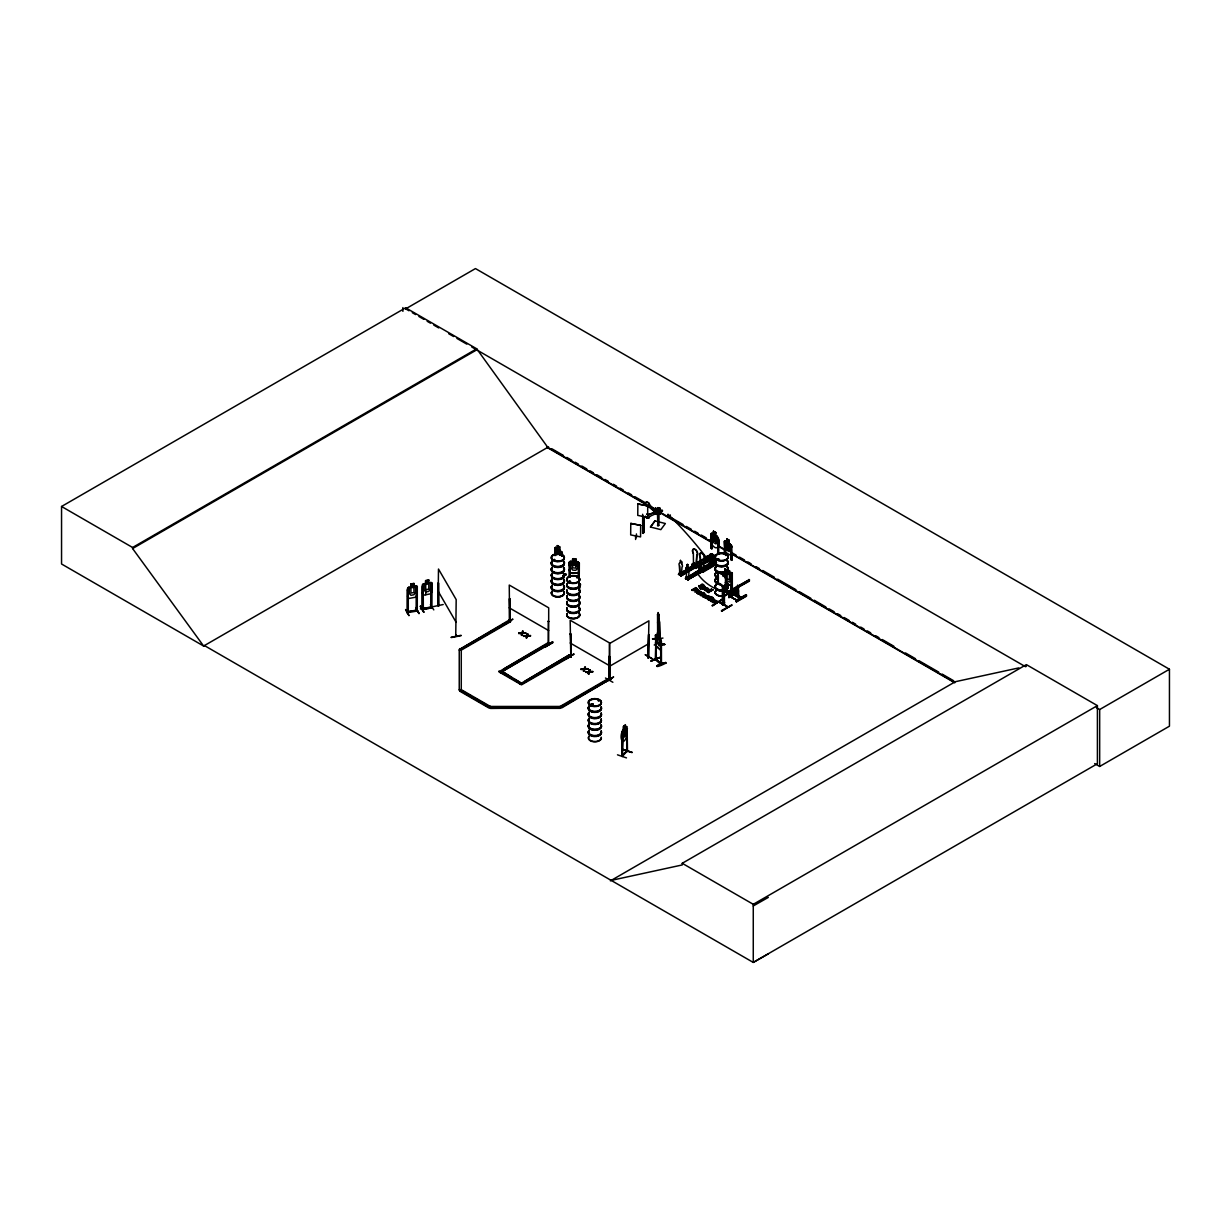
<?xml version="1.0" encoding="UTF-8"?>
<svg xmlns="http://www.w3.org/2000/svg" width="1231" height="1231" viewBox="0 0 1231 1231"><rect width="100%" height="100%" fill="white"/><g stroke="black" fill="none" stroke-linecap="round" stroke-linejoin="round"><path stroke-width="1.5" d="M474.212 697.839L490.369 707.163L560.09 707.163L561.536 707.994L610.838 678.82L609.407 677.989L560.09 706.456L560.09 708.348L490.369 708.348L490.369 706.456L461.271 689.668L459.24 689.668M658.939 509.557L658.293 512.419L660.216 509.88L662.416 510.434L655.261 513.912L662.416 511.019L659.339 511.034L655.261 513.912L655.261 508.111L658.939 509.557L658.77 525.514L657.816 525.729L657.477 511.896L657.477 513.312M724.644 585.894L724.628 591.572L731.937 595.927L732.276 572.877L732.337 595.696L724.951 591.419L724.951 585.71M724.674 576.416L724.997 568.66L725.705 572.877M724.982 576.246L724.997 568.66M725.351 586.31L725.351 592.142L725.351 590.203M725.382 576.831L725.721 569.076M725.675 582.34L725.644 591.819L725.705 590.003L724.536 589.757L725.767 590.003M657.462 512.234L657.462 513.558L659.831 514.143L659.954 512.681L657.462 512.234L659.954 512.681L711.58 542.394M657.585 512.096C657.477 515.112 654.692 511.773 659.939 513.989M659.831 514.143L659.831 512.835M656.8 509.019L656.169 511.881L655.261 508.111L656.954 510.68M681.605 561.613L681.635 563.936A2.324 1.354 59.5 0 1 681.974 567.106L681.528 574.292L679.789 573.307L680.42 572.738L680.22 574.969L680.404 573.2M688.575 578.355L689.021 571.169A2.324 1.354 59.5 0 0 688.668 567.999L687.529 564.49M693.345 553.196L693.191 553.288A3.493 2.031 59.5 0 1 693.191 549.257A3.493 2.031 59.5 0 1 696.731 551.257A3.493 2.031 59.5 0 1 696.731 555.273L696.207 565.968L696.869 555.196A3.493 2.031 59.5 0 0 696.869 551.165A3.493 2.031 59.5 0 0 693.345 549.164A3.493 2.031 59.5 0 0 693.345 553.196L693.499 564.66M703.24 570.03L703.763 559.336A3.493 2.031 59.5 0 0 703.763 555.319A3.493 2.031 59.5 0 0 700.239 553.319A3.493 2.031 59.5 0 0 700.239 557.351L700.747 568.614L704.594 570.661L704.301 569.014L702.301 571.384L699.146 569.599L700.854 567.076L698.854 568.26L699.116 570.261M703.393 569.938L703.917 559.259A3.493 2.031 59.5 0 0 703.917 555.227A3.493 2.031 59.5 0 0 700.393 553.242A3.493 2.031 59.5 0 0 700.393 557.258L700.454 568.645L701.808 567.506M668.387 515.035L668.018 514.204L667.879 516.497M659.293 627.656L659.016 629.872L659.201 627.748M701.701 567.583C700.531 569.661 702.547 567.337 700.208 568.214M679.666 573.508L679.527 565.845A2.324 1.354 59.5 0 1 679.974 562.998L680.389 560.351M686.559 569.907A2.324 1.354 59.5 0 1 686.913 567.122L687.113 564.598M686.621 578.524C689.283 572.323 685.498 585.279 686.667 569.845A2.324 1.354 59.5 0 1 687.006 567.06L687.421 564.413M687.76 577.047L686.821 577.662L686.975 576.523L685.821 578.216M687.083 577.124L689.468 578.924L689.268 577.831L687.929 579.401M694.115 563.167L692.099 565.537L695.253 567.322L697.269 564.952L697.562 566.599L693.699 563.921L694.253 566.752L694.438 564.167L693.345 564.275L694.684 563.398L691.837 565.875M622.794 755.111C617.716 758.358 634.534 744.509 622.763 755.311M627.102 734.307C623.717 749.033 617.716 737.369 623.517 729.167L623.517 726.367L622.317 755.834M617.485 754.818L626.487 757.896M706.332 559.659L704.748 560.151L704.194 559.166M706.44 559.736L705.009 558.92M569.999 564.044L569.061 563.967L569.999 564.044L569.999 577.324M579.262 564.521L569.122 563.66M579.016 588.433L580.17 584.371M580.093 583.986L579.016 588.91A6.509 3.755 0 0 1 574.108 594.527A6.509 3.755 0 0 1 566.968 589.834M580.586 584.402L579.216 590.388M554.073 559.982C554.904 559.997 553.719 559.259 554.827 560.213M562.013 555.858L562.013 552.119C563.675 556.704 560.151 556.089 562.182 555.566M570.476 582.078L568.83 581.632L570.707 581.832M569.261 581.324L569.799 581.094M570.415 581.878L569.199 581.694L569.968 581.155M576.693 577.801L577.508 577.801M591.28 705.209L590.834 704.486L591.619 704.978M592.142 704.763L590.772 705.148M592.311 705.148L591.603 704.224M598.235 700.808L598.466 700.685M717.134 559.336L717.981 558.705M719.119 559.474L717.427 558.92M725.521 554.627L725.598 555.427M725.736 555.396L725.351 543.194M443.191 604.529L433.327 606.606M575.923 559.059C567.491 559.274 579.047 556.92 575.8 561.936L577.508 562.998L577.508 568.23L575.8 570.338L572.63 570.091L570.922 567.722L570.922 562.49L572.63 561.69L570.199 561.413L578.124 562.028L579.339 563.044L579.185 587.526M569.122 569.83L570.168 572.723L578.155 573.323L579.324 570.63M570.168 572.707L578.155 573.323M578.124 562.028L575.939 561.782L575.939 558.982M680.189 572.954L678.789 574.154L680.897 575.339L682.236 573.769L682.436 574.862M655.446 512.435L656.492 511.373L649.414 504.972A2.324 1.739 37 0 0 647.137 502.31A2.324 1.739 37 0 0 645.229 504.171A2.324 1.739 37 0 0 648.152 506.187L655.446 512.435L648.522 505.972M649.337 505.202L649.522 504.818A2.324 1.739 37 0 0 647.26 502.156A2.324 1.739 37 0 0 645.336 504.018A2.324 1.739 37 0 0 648.275 506.033M655.338 642.72L655.923 646.013L660.416 649.876L661.17 647.629M422.264 608.745C448.776 604.329 410.015 610.191 423.279 608.56M431.004 584.833L431.158 607.852L431.004 584.833L431.896 584.648M605.467 678.004L612.869 682.282M714.472 599.928L712.18 601.236A1.631 0.939 0 0 1 711.133 601.067L710.379 600.543M407.246 611.899L408.353 611.684M407.246 612.73L417.278 611.007L417.294 586.525L416.14 585.756L408.554 587.218L407.523 588.418L407.415 612.946L407.353 589.941L408.353 589.957L407.353 589.941M417.278 610.176L416.186 611.222L416.17 588.233L417.063 588.064L417.109 611.115L416.309 611.253L416.078 610.161L417.171 609.976M416.063 611.022L417.171 610.807M715.903 532.608L713.395 531.253L715.903 532.608L715.75 535.5C721.166 537.208 719.612 555.181 711.81 544.425L711.056 541.117L711.81 544.425M730.799 555.304L731.522 545.548L729.106 543.21L729.26 540.317L726.752 538.963L729.26 540.317M731.691 553.027L730.86 555.427L725.167 552.134L724.32 541.348L725.259 540.809M697.238 593.28L699.516 591.772A1.646 0.954 0 0 1 700.562 591.926L701.131 592.265A1.631 0.939 0 0 1 701.408 592.65M693.684 564.075L694.961 564.106L693.284 563.521L693.115 566.122L694.438 566.66M694.499 563.459L694.515 564.306M731.922 583.509L731.091 585.925L725.398 582.648M416.124 597.035L417.171 594.05M423.402 595.204L431.05 593.727L432.173 590.726M651.091 661.078L659.785 657.677M521.79 635.411L522.544 633.088L525.699 633.149L522.544 633.55L521.79 635.411L522.652 631.395M526.591 637.704L527.453 633.688C527.807 637.889 519.42 635.765 526.714 635.519M526.591 638.181L528.053 634.042M584.048 671.341L584.802 669.018L587.941 669.095L584.802 669.495L583.448 671.003L584.91 667.34M588.849 674.111L588.249 673.295L588.849 674.111L589.603 671.787L592.742 671.864L589.603 672.264L589.711 669.633L588.864 672.326L585.771 672.341L588.957 671.449M521.19 635.058L522.652 630.918M526.714 635.996L527.453 633.688M583.448 671.003L584.91 666.863M589.711 669.633L588.957 671.926L585.771 672.341M523.252 631.257L522.652 633.165L525.699 632.672M525.991 637.827L526.606 635.904L523.514 635.919M585.494 667.202L584.894 669.11L587.941 668.618M588.249 673.772L588.864 671.849M589.695 671.88L590.295 669.972M420.402 606.175L423.787 612.207M408.892 615.269L405.584 609.514L408.969 615.685M693.792 564.829L694.73 564.152M505.587 623.548L512.881 619.27M566.168 658.585L573.892 654.092L566.552 658.385M657.554 614.469L659.201 620.224M510.003 621.255C509.234 619.255 510.434 624.379 509.142 620.101L459.84 649.291L461.271 650.122L510.588 621.655L509.142 620.101M510.28 621.901L509.496 621.455L509.511 598.743L510.003 622.086M548.657 644.444L548.703 607.822L509.249 585.048L509.634 621.532M549.626 643.474L500.309 672.649L549.626 644.182L548.18 642.644L498.878 671.818L521.467 684.867L570.815 656.431L570.091 655.954L571.199 656.246M571.092 634.288L570.168 634.057L571.092 634.288L570.799 657.216L570.168 620.224L609.622 642.997L609.53 680.235L609.468 643.582L648.906 620.809L648.229 657.862L648.722 656.4M608.991 678.45L610.207 679.173M609.884 678.589L609.391 679.404M659.262 637.458L661.17 640.105L661.17 664.586L655.307 659.601L656.308 659.985L656.215 644.767M661.062 664.525L660.585 641.305L661.401 641.643L661.462 664.463L655.323 658.816L655.985 660.124L655.692 636.735M658.077 509.342L657.216 510.496L657.846 507.634L659.985 508.172L659.093 509.034M609.237 679.989L609.207 656.292L608.945 679.312M647.906 657.708L648.722 657.231M702.393 586.479C701.039 589.141 697.377 584.648 699.177 586.31M626.594 750.925L627.533 750.495L621.855 756.373L621.824 731.845L626.548 726.336L627.195 751.187M627.441 750.587L622.24 756.496L622.394 733.076L622.332 756.388M627.471 751.372L627.133 728.46L627.025 751.818M637.766 504.002L647.721 505.879L647.644 517.374L637.766 515.389L637.843 503.894L647.721 505.879M630.764 523.406L640.643 525.391L630.764 523.406L630.687 534.916L640.566 536.901L640.643 525.391M431.896 606.591C431.604 607.437 428.511 609.299 422.218 609.56L422.202 586.556L423.218 586.587L423.326 609.345L422.171 609.283L432.004 607.406M407.353 611.884L416.063 610.438M407.353 612.715L408.277 611.961M704.301 558.997L704.317 559.905M706.332 559.89L706.132 558.843L704.486 559.089M713.488 563.552L711.78 563.983M561.598 555.596L561.321 555.427M598.466 700.608L599.282 700.731L598.543 700.208M717.888 559.89L718.689 558.874L718.612 559.705M710.349 600.389L712.564 599.297A1.646 0.954 0 0 1 713.611 599.466L714.18 599.789A1.631 0.939 0 0 1 714.472 600.389L712.18 601.713A1.631 0.939 0 0 1 711.133 601.544L710.287 600.128M646.644 514.112A2.324 1.739 37 0 1 648.275 514.558L655.461 512.019L656.277 513.558L655.461 512.019M656.046 511.527L657.569 512.358M656.385 511.527L649.46 505.049M657.354 512.742L658.539 512.865M654.984 520.913L650.46 527.037L660.847 529.638L665.371 523.529L654.984 520.913L650.46 527.037M729.214 593.788L729.26 591.311M407.661 588.495L408.646 587.372M422.448 609.545L422.371 585.033L423.402 583.833L431.019 582.432L432.173 583.202L432.066 590.726M422.402 585.094L423.402 583.833M623.517 726.367L625.363 724.69L625.302 727.644M623.855 726.582L624.902 725.567L623.855 727.521M625.363 727.506L627.056 726.89M627.456 728.567L626.656 728.937M632.119 752.449L623.117 749.371M438.098 605.667L438.482 569.045L456.178 599.589L455.747 636.227M438.436 605.606L438.482 582.894L438.805 606.16M610.084 679.05L608.868 678.589M647.983 657.631L648.645 634.504L648.168 657.862M648.599 656.446L647.906 656.877M648.875 657.492L648.645 634.504M570.215 561.336L569.122 562.321L569.061 577.262M655.307 659.601L656.031 634.704L655.4 635.304M425.772 583.54L424.141 584.787L424.141 590.018L425.772 591.942L428.803 591.357L430.435 588.803L430.435 583.571L428.803 582.955L428.88 579.97L425.618 580.601L425.664 583.463M705.117 595.942C705.178 592.142 703.224 595.773 705.994 595.881C706.809 591.742 698.377 595.881 704.178 596.758C699.716 597.866 704.763 592.065 705.794 595.604C703.824 594.527 701.085 595.404 704.44 596.312C703.224 597.25 702.116 595.681 703.178 594.788M554.812 555.443L554.812 547.933L555.658 547.333L554.889 548.026M724.644 577.539L724.644 571.907L727.075 572.307M554.658 553.488L555.52 552.873L554.735 553.442M707.963 589.834C704.901 585.279 712.857 590.911 706.44 591.28L708.902 589.649L706.732 588.726M700.962 593.511L699.131 594.188A1.631 0.939 0 0 1 698.085 594.019C695.269 593.219 699.7 590.495 698.777 591.572C691.76 591.973 698.669 591.265 697.746 589.895M716.934 602.159C717.473 598.143 715.303 604.575 714.534 602.975M716.934 602.636L717.427 601.728L716.042 601.02L712.718 601.928L713.211 602.682L716.042 601.497L716.196 602.482M438.821 605.406L438.482 605.483M695.1 567.891L715.365 556.104C699.408 551.488 730.645 554.842 704.086 563.429M679.927 572.461L678.419 574.415L691.791 566.46C687.621 566.983 697.008 570.276 690.453 567.045M691.637 566.614L692.484 567.06L678.589 574.354L692.284 566.722M692.007 566.152L692.807 566.614L710.979 555.889M693.822 563.013L691.807 564.198L692.253 566.306L700.824 561.413M679.05 574.615L692.314 566.86M680.897 575.769L682.436 573.877M693.838 567.706L680.466 575.539L681.282 575.985L678.589 574.246M694.792 567.522L714.349 555.858M695.592 567.968L695.546 566.306L697.562 565.121M698.639 569.999L701.978 567.691M698.854 570.645L685.482 578.478M714.457 561.582L699.854 570.661M698.839 570.322L701.532 572.246L687.483 579.601L701.331 571.923L698.839 570.322L685.421 578.432L686.298 578.924L699.516 571.122L685.759 578.632M716.519 562.921L701.578 571.646L702.578 571.846L702.593 570.368L704.594 569.184M701.331 594.05C700.824 598.558 698.762 592.188 701.901 593.234M681.635 563.936L681.635 561.875M679.527 565.845L679.974 573.307M706.24 556.858C717.258 561.705 700.916 557.458 708.256 555.673L711.995 558.089L708.256 555.673M709.595 554.889C720.612 559.72 704.27 555.473 711.61 553.704M696.454 562.936L711.61 553.996M696.792 562.952L701.747 560.028M705.04 558.089L711.641 554.181M689.56 567.568L692.053 568.984L689.56 567.568L688.221 568.368L690.714 569.768M700.347 561.321L692.53 566.245M703.763 559.336L712.334 554.412M705.209 558.366L710.256 555.473M692.237 566.275L700.778 561.228M704.117 559.474L710.718 555.566M693.807 567.583L680.404 575.493L694.284 567.66L681.22 575.97M680.958 575.816L694.469 568.199M695.023 567.845L715.349 555.812M704.009 563.383L715.642 556.612M695.823 568.291L700.793 565.368L695.823 568.291L691.807 565.675M685.821 578.647L685.636 577.324L686.975 576.523M709.487 563.167C720.504 567.999 704.147 563.752 711.487 561.982L715.226 564.383L711.487 561.982M715.78 562.629L713.288 561.228L715.288 560.043M703.501 566.999L715.349 560.013M699.27 570.338L716.073 560.413M714.626 561.859L699.762 570.63L714.719 561.89M699.454 571.107L686.267 578.924M702.024 568.214L701.285 570.815L700.901 568.122M688.314 580.047L689.268 577.831M701.331 571.723L687.637 579.432M701.562 571.615L716.442 562.875M701.331 571.923L687.929 579.832L685.636 578.308M715.273 564.121L702.055 571.907L715.827 564.244M715.796 564.06L702.132 571.953L702.87 572.353L698.854 569.738M702.793 572.323L716.088 564.552M430.912 607.591L432.004 606.575M509.511 598.743L510.188 599.128M510.188 621.87L509.926 599.266M548.964 621.517L548.026 621.286M711.318 535.1L711.318 548.38M717.688 554.196L717.935 538.87M549.041 643.505L548.395 643.09M548.964 643.428L548.026 643.305M545.641 646.783L552.981 642.444L545.641 646.737M731.045 560.013L731.291 546.579L731.968 560.243M731.968 546.964L731.045 546.733M566.475 658.739L573.846 654.092M610.13 657.031L609.207 657.277L609.868 656.677L610.084 679.881L610.13 657.031L609.207 656.292M645.182 654.723L652.984 659.185L645.536 654.938M606.144 681.728L613.546 677.019M607.668 680.774L613.5 676.958M204.531 645.613L203.731 646.09L61.55 563.998L61.55 506.48L405.676 307.796L476.72 348.804L547.764 447.345L655.677 509.649M405.676 307.796L405.676 308.858L475.458 268.573L1169.45 669.249L1169.45 726.182L1099.668 766.467L1094.682 763.574M61.55 506.48L132.594 547.487L476.72 348.804M768.329 953.84L753.264 962.427L204.438 645.567L203.623 646.029L132.594 548.549L476.72 349.866M203.623 646.029L548.564 446.884M555.658 547.333L562.09 552.134M554.812 547.933L554.889 555.489M559.659 546.933L557.243 545.533L556.104 553.935M555.781 549.795C554.135 548.364 557.228 553.781 555.781 555.504M563.044 575.585L566.029 573.923L563.044 576.062M563.09 575.97L566.398 574.569L563.444 576.308M459.84 649.291L499.278 626.517M502.571 624.609L507.495 621.763M510.588 620.932L461.271 649.399L459.24 649.399L459.24 690.376L461.271 690.376L470.981 695.977M710.979 533.639L711.903 533.1L717.519 536.439M711.857 533.254L713.488 534.008M715.827 535.454L717.042 537.085L717.042 542.317L715.827 543.856L713.565 542.548L712.349 539.609L712.349 534.377L713.565 534.146M718.335 537.809L718.35 552.688M610.838 678.82L561.536 707.286L560.09 706.456L490.369 706.456L488.922 707.994L459.84 691.207L461.271 689.668M459.84 691.207L461.271 690.376L461.271 649.399L459.84 648.583M503.802 668.972L548.18 643.351L549.626 644.182M729.183 543.163L730.398 544.794L730.398 550.026L729.183 551.565L726.921 550.257L725.705 547.318L726.829 538.916M724.32 548.872L725.167 552.134M570.845 634.442L570.922 657.262L569.337 654.861L520.036 684.036M524.96 681.189L569.337 654.861M498.878 671.11L521.467 684.159L570.784 655.692M718.181 572.169L725.721 576.354L725.567 587.833L718.181 583.556L718.181 572.169L725.721 576.354M729.583 570.861L730.629 580.617L729.414 582.155L727.152 580.847L725.936 577.908L727.075 569.507L729.583 570.861L729.583 573.661L731.922 576.093M459.84 690.499L488.922 707.286L490.369 706.456M691.899 589.895L695.807 587.649C702.455 591.265 687.129 591.003 693.869 589.357L696.715 589.803L695.807 587.649M699.177 585.833C702.516 589.587 699.531 584.679 701.916 584.171A1.754 1.016 0 0 1 702.901 584.263L704.424 585.818L701.67 584.694L701.716 587.526L699.023 587.064L699.07 585.541M691.899 590.372L695.807 588.126L697.469 589.234M697.562 588.941C697.315 591.295 691.668 589.357 695.884 588.203M725.505 571.307L731.122 574.646M694.315 589.587L695.884 588.68M724.644 571.907L724.736 577.585M704.763 586.925C710.41 589.418 691.73 589.803 704.27 586.171M694.823 592.065L698.239 590.188M700.254 588.957L704.763 586.448M702.378 588.31L704.04 587.341L705.394 588.064L702.378 588.31L705.425 587.464L704.04 587.341M722.982 576.4L724.52 575.508M698.777 591.572L699.285 590.803L697.808 590.434M731.568 581.955L731.106 595.45L731.26 572.646L732.276 572.877M701.901 592.757L702.716 593.711C704.363 594.835 704.147 591.726 702.639 592.711M706.671 590.111C706.825 590.634 703.301 589.049 707.486 589.634M706.255 590.818C700.377 588.603 711.533 589.603 706.732 588.249M718.181 583.556L725.721 587.741M703.132 593.003L703.978 592.511M702.716 593.711L700.824 594.881L701.578 595.419M707.133 591.219C720.735 584.725 698.023 596.65 711.718 589.141M707.133 591.68L711.718 589.618M704.04 594.004L702.716 593.234L700.131 594.788L701.578 594.942M708.364 591.926C720.104 586.802 705.763 592.68 708.856 592.68M708.364 592.403L712.949 589.849M707.025 597.804C701.578 596.235 715.811 595.342 704.84 596.773A1.6 0.923 0 0 0 704.932 597.404L707.056 598.297L704.932 597.881A1.6 0.923 0 0 1 704.84 597.25C714.457 595.573 701.87 596.927 707.056 598.297M711.072 596.62C709.948 598.404 711.749 595.435 708.517 596.943M709.41 597.097C704.594 598.02 709.225 602.313 711.518 597.851C714.38 599.405 711.826 595.558 712.01 598.605C710.118 602.344 705.717 598.189 709.825 597.343C705.979 599.143 709.61 600.959 712.01 598.128M709.41 596.635L707.302 598.805L708.687 599.051M711.072 597.097L709.748 596.82M709.333 597.527L711.149 598.097L709.825 597.82M708.594 600.02L712.01 598.605M711.98 598.02L713.041 597.574M725.351 591.665L731.106 594.988M737.554 585.217L737.969 596.373M728.444 591.311L728.952 594.45L728.444 591.311L749.402 579.678L749.402 581.109L728.444 592.726M749.402 579.678L728.444 591.772M738.385 597.081L738.385 585.694L737.969 596.835L738.031 585.925L738.785 596.835L734.276 594.711L734.276 593.28L741.262 597.312M733.184 589.988L749.017 580.847L748.987 579.447M712.718 601.928L715.657 600.236L715.827 601.174M712.718 602.405L716.15 600.99M738.338 588.033L728.844 593.911M728.337 594.096L738.308 587.987M728.814 594.342L738.308 588.464M731.937 594.034L731.106 593.557L732.337 593.804M738.585 591.742L728.721 597.435L728.921 595.65L736.738 600.159L736.523 601.944L736.123 600.282L746.017 594.635M712.01 605.621L722.274 599.697M609.468 666.356L648.906 643.582M728.721 597.435L732.045 595.512M722.258 603.082L724.52 602.605L722.258 603.082L722.982 604.929L724.52 604.036L722.258 604.513M722.366 603.082L723.797 602.251M729.137 597.666L729.137 596.25L738.585 590.311L728.721 596.004L736.738 600.159M736.492 600.528L746.386 594.819L746.386 596.25L736.492 601.882M736.123 601.697L746.017 595.989M721.458 610.607C744.124 598.374 723.428 609.684 721.874 611.315M721.458 611.084L731.737 605.144M560.09 707.163L563.383 705.271M566.675 703.378L607.76 679.65M610.391 880.873L955.333 681.712L1018.883 667.894M611.192 880.396L682.236 864.947L682.236 863.3L1026.362 664.617L1097.406 705.625L1097.406 763.743L753.264 962.427L753.264 904.308L1097.406 705.625M1026.362 666.263L1025.561 666.74L471.765 347.004M1096.375 707.625L1099.668 709.533L1169.45 669.249M753.264 905.97L768.329 897.384M659.17 512.25L662.416 510.434M420.325 606.56L423.849 612.315L420.463 606.129M706.148 559.797L704.501 559.813M711.764 562.813L711.549 564.106M561.828 555.566L561.921 555.335M570.307 581.786L569.968 582.14A6.524 3.77 0 0 0 568.645 582.909M590.726 704.44L590.726 705.271M648.414 514.912L655.338 512.173M656.4 513.404L649.414 516.558A2.324 1.739 37 0 1 645.306 516.42M655.338 635.211L655.923 646.013M659.154 634.704L657.246 633.057L657.308 636.012L656.354 636.119L656.354 641.351L659.093 645.952L660.062 644.521L659.185 620.209M657.246 635.858L655.938 634.734M655.969 634.857L660.493 638.535M661.401 641.643L660.585 641.305M660.416 649.876L655.969 645.967M651.137 661.201L659.831 657.354L651.137 660.724M660.985 663.17L660.524 664.032M665.986 663.094C648.814 671.649 660.324 661.109 665.986 663.124M431.927 606.837L431.065 607.021M431.927 607.668L432.019 583.186L430.942 582.463M687.144 564.537L688.052 564.675M700.901 568.045L700.531 568.722M694.422 573.646L694.653 574.677L694.838 573.631M554.396 559.305L553.519 560.243M554.75 560.028L555.012 559.967M725.367 554.642L725.844 554.889M591.911 705.24L591.973 704.394M657.816 511.973L658.385 511.204M657.431 525.175L658.77 525.514M694.422 563.813L693.376 564.413L694.376 564.352M430.373 604.652L433.804 609.884M455.839 635.442L455.701 635.396M451.131 637.243L461.025 635.304M556.043 554.212L557.274 553.965C554.319 547.703 563.29 554.95 557.181 551.211M425.772 580.74L428.803 580.14M410.785 583.986L414.062 583.417L413.955 586.341L415.586 586.956L415.586 592.188L413.955 594.742L410.923 595.327L409.292 593.404L409.292 588.172L410.923 586.925L410.785 583.986L413.955 583.54M425.772 584.463L428.803 583.879L428.803 589.11L425.772 589.695M416.109 607.945L419.017 613.684L415.632 607.606M418.94 613.3L416.109 607.899M548.21 643.859L548.287 621.132M570.353 656.631L571.199 657.077M521.806 633.611L518.713 633.149L525.699 633.149M527.453 635.458L530.499 635.919L527.345 636.319M530.499 635.919L527.453 635.935L530.499 635.442M523.514 636.396L526.606 635.904M584.063 669.556L580.97 669.095L587.941 669.095M589.695 671.403L592.742 671.387M585.771 671.864L592.742 671.864M518.713 633.149L521.913 632.749M518.713 633.626L521.913 633.211M580.97 669.095L584.156 668.679M580.97 669.572L584.156 669.156M659.185 509.049L659.339 511.034M423.202 609.145L423.326 608.745M657.539 614.377L657.646 635.011L658.785 635.858L657.631 633.95M658.647 617.285L658.77 614.469L658.631 625.717L657.831 620.67M658 615.992L658.631 623.471L658.154 616.531M659.662 621.824L659.662 638.904M657.831 625.271L657.646 621.87L659.124 629.857M656.092 638.889L652.553 638.843L656.092 638.412M652.553 638.874L656.077 638.72M662.955 638.073L659.524 638.566M661.216 644.044L664.755 644.521L659.585 645.013M661.232 644.444L664.755 644.505M661.216 644.521L664.678 644.167M712.041 562.982L712.934 563.044M554.658 560.52L553.581 560.12M718.335 559.443L717.55 559.428M591.172 704.286L591.942 704.471M591.434 704.501L590.895 705.04M659.724 511.142L662.416 511.019M459.24 650.122L461.271 650.122M560.09 707.64L490.369 708.348M697.808 590.911L699.516 591.295A1.646 0.954 0 0 1 700.562 591.465L701.131 591.788A1.631 0.939 0 0 1 701.424 592.388L698.839 593.804L697.331 593.019M704.455 587.11C708.564 587.356 703.193 591.049 701.978 588.541M706.255 590.341L704.64 589.787L707.871 589.403M718.458 559.028L717.981 559.397M569.107 564.983L579.324 565.768M625.194 727.613L626.071 727.69L625.194 736.015L623.563 737.615L622.686 736.215M657.216 508.48L659.339 509.019M656.169 509.865L658.293 510.403M621.763 739.385L622.363 741.585M622.901 749.571L632.149 752.495L622.855 749.694M407.415 612.946L408.292 612.807L408.246 589.757M680.481 560.428L681.528 561.936M695.176 573.908L694.253 574.462M714.18 599.312L713.611 598.989A1.646 0.954 0 0 0 712.564 598.82L710.287 600.82M713.288 560.921L715.78 562.336M708.194 560.028L704.455 557.92L708.194 560.028A498.047 432.327 -62.1 0 0 670.172 516.328M703.686 559.813L706.179 561.505L703.686 560.105M701.47 568.23L700.147 567.691L700.147 570.184M701.47 570.722L700.331 570.076L700.331 567.583M691.791 566.26L693.638 567.722M697.746 573.831L695.253 572.43L697.746 573.831A171.586 81.431 -29.6 0 0 720.997 591.095M680.512 573.169L679.574 572.8L679.466 574.538L679.574 572.8L681.635 574.246M686.498 576.939L689.268 578.616M555.427 552.919L557.274 553.965M717.688 539.024L718.612 539.255L718.612 552.534M512.573 619.162L505.633 623.225M571.107 657.031L570.43 633.903M405.676 308.858L408.984 310.766M412.293 312.674L415.601 314.582M418.894 316.49L423.849 319.352M427.157 321.26L430.465 323.168M433.774 325.076L438.728 327.938M448.638 333.663L453.593 336.525M456.901 338.433L466.811 344.141M725.182 540.855L731.614 545.564L731.706 560.397M725.213 540.963L726.829 541.902M551.888 448.792L563.506 455.501M566.829 457.424L571.815 460.302M575.123 462.21L578.447 464.133M581.771 466.041L586.756 468.919M590.08 470.842L593.388 472.766M596.712 474.674L601.697 477.551M605.021 479.475L608.329 481.383M613.315 484.26L616.639 486.183M619.962 488.091L623.271 490.015M628.256 492.892L631.58 494.8M634.904 496.724L644.859 502.479M671.418 517.805L683.051 524.514M686.359 526.437L691.345 529.315M694.669 531.223L697.992 533.146M701.316 535.07L706.286 537.932M709.61 539.855L712.934 541.778M732.86 553.273L736.169 555.196M739.492 557.104L744.478 559.982M747.802 561.905L751.11 563.813M756.096 566.691L759.419 568.614M762.743 570.522L774.361 577.231M777.684 579.155L795.949 589.695M799.258 591.619L810.89 598.328M814.199 600.236L825.832 606.96M829.14 608.868L834.126 611.745M837.449 613.669L840.773 615.577M844.097 617.5L849.067 620.378M852.391 622.286L855.714 624.209M860.684 627.087L864.008 628.995M867.332 630.918L870.656 632.826M875.641 635.704L878.949 637.627M882.273 639.535L893.891 646.26M905.524 652.969L915.479 658.708M918.803 660.632L938.73 672.126M942.038 674.049L953.671 680.758M659 511.573L712.118 542.24M718.766 546.072L723.736 548.949M732.045 553.735L954.517 682.189M546.672 447.192L644.952 503.941M649.953 506.818L653.276 508.742M718.242 546.241L724.905 550.088M731.568 553.935L954.764 682.805M727.152 569.645L729.414 570.953M737.554 585.648L737.138 594.942M725.536 582.54L731.122 585.756M746.386 594.819L746.386 596.25M728.952 592.08L729.783 591.603L729.783 593.973M728.721 595.773L736.738 600.405M703.793 586.171L701.67 585.171L702.362 586.679M711.98 597.543L713.041 598.051M719.073 601.544C747.925 618.362 698.577 590.911 727.706 606.991M710.241 597.112L711.149 597.635M694.315 589.11L696.161 589.603L696.315 588.449M703.563 594.573L705.117 595.465M703.178 595.265L705.209 596.435M557.32 545.672L559.582 546.979M509.249 607.822L548.703 630.595M570.168 642.997L609.622 665.771M509.142 620.824L510.588 621.655M609.407 678.696L610.838 679.527M511.619 677.512L501.756 671.11L521.467 683.205M514.897 679.42L519.836 682.266M682.236 863.3L753.264 904.308M416.093 585.864L417.294 586.525M713.349 563.29C710.087 561.259 712.395 566.46 713.472 563.213M698.746 591.08L697.392 591.142M656.277 659.416L661.416 663.555M699.485 571.122L699.039 570.845M700.87 568.645L700.854 567.076M699.316 586.11C702.701 588.326 699.824 584.694 701.916 584.648A1.754 1.016 0 0 1 702.901 584.74L704.424 585.818M694.13 564.229L693.115 563.629L693.284 566.014M656.985 665.74L665.694 662.432L657.031 666.171M438.482 591.819L456.178 622.363M425.618 580.601L425.772 594.758M422.371 592.542L423.418 595.219M417.063 588.064L416.17 588.233M417.324 594.111L416.201 597.112L408.523 598.528L407.553 596.004M416.063 610.191L408.215 611.653L408.123 612.53M660.401 638.566L660.955 664.509M407.63 595.896L408.646 598.481M570.245 572.615L569.245 562.305M451.285 637.566L461.179 635.627M658.739 614.5L658.093 612.53L657.8 635.55M658.2 613.484L658.539 614.654M658.2 614.407L658.539 615.592M654.353 645.152L654.353 644.782M456.193 636.135L456.009 634.904M1099.668 709.533L1099.668 766.467M737.908 585.448L737.969 596.835M731.568 572.477L731.568 576.262M731.291 554.165L731.291 559.859M727.152 569.461L727.152 572.446M725.567 576.447L725.567 587.833M725.351 548.888L725.351 554.581M724.951 589.526L724.951 591.419M724.674 548.503L724.674 554.196M724.413 541.301L724.428 554.35M724.413 585.048L724.413 604.036M723.797 586.602L723.797 601.774M722.982 585.879L722.982 604.929M722.366 585.525L722.366 604.513M718.335 572.076L718.335 583.463M717.935 544.564L717.935 554.058M713.488 531.207L713.488 534.192M712.487 597.25L712.534 598.343M711.995 535.485L711.995 548.764M711.733 535.623L711.733 548.918M711.133 533.685L711.072 548.534M711.056 533.592L711.056 541.194M704.301 569.014L704.301 570.199M702.301 592.526L702.224 593.434M699.085 573.046L696.592 571.83M697.269 564.952L697.269 566.137M696.561 574.538L694.069 573.323M687.021 569.261L685.682 570.061M686.621 576.862L686.498 578.601M682.236 573.769L682.236 574.554M659.985 508.172L659.985 510.188M659.293 620.193L659.508 640.274M658.385 514.635L658.385 524.96M658.154 626.025L658.154 635.519M657.846 507.634L657.846 509.649M657.816 513.696L657.816 525.729M655.923 508.28L655.923 514.081M644.152 517.112L644.152 532.3M643.49 516.328L643.49 533.408M643.336 516.958L643.336 532.131M642.659 514.266L642.659 533.238M636.412 533.946L636.412 537.747M635.596 535.685L635.596 539.486M579.216 563.075L579.216 587.51M578.339 564.46L578.293 577.939M570.045 563.844L570.045 577.124M560.797 554.904L559.751 546.887M559.551 555.258L559.582 550.719L557.32 549.411L557.32 554.642M555.52 549.949L555.52 553.75M438.128 582.955L438.067 605.806M402.891 307.581L402.891 311.351M132.594 547.487L132.594 548.549M657.739 513.927A2.031 1.523 37 0 1 654.938 511.942A2.031 1.523 37 0 1 657.416 510.85A2.031 1.523 37 0 1 658.123 513.758M649.537 516.405A2.324 1.739 37 0 1 645.413 516.266M647.075 514.281A2.324 1.739 37 0 1 648.168 514.712M578.893 594.881A6.494 3.755 0 0 1 574.108 600.466A6.494 3.755 0 0 1 566.983 595.773M568.645 582.14A6.54 3.77 0 0 0 579.57 580.447A6.54 3.77 0 0 0 571.569 575.831A6.54 3.77 0 0 0 568.645 582.14A6.617 3.816 0 0 1 569.953 581.571M578.985 583.294A6.617 3.816 0 0 1 574.123 588.987A6.617 3.816 0 0 1 566.875 584.217M568.584 582.509A6.617 3.816 0 0 1 569.953 581.894M578.909 583.694A6.524 3.77 0 0 1 574.108 589.31A6.524 3.77 0 0 1 566.952 584.602M578.985 582.971A6.617 3.816 0 0 1 574.123 588.664A6.617 3.816 0 0 1 566.875 583.894M578.893 582.632A6.509 3.755 0 0 1 574.108 588.249A6.509 3.755 0 0 1 566.968 583.54M567.629 582.632A6.509 3.755 0 0 1 569.999 581.263M578.909 589.972A6.524 3.77 0 0 1 574.108 595.589A6.524 3.77 0 0 1 566.952 590.88M578.985 589.587A6.617 3.816 0 0 1 574.123 595.281A6.617 3.816 0 0 1 566.875 590.495M578.985 589.264A6.617 3.816 0 0 1 574.123 594.958A6.617 3.816 0 0 1 566.875 590.172M578.924 595.019A6.54 3.77 0 0 1 574.108 600.651A6.54 3.77 0 0 1 566.952 595.927M578.893 595.819A6.509 3.755 0 0 1 574.108 601.42A6.509 3.755 0 0 1 566.968 596.727M578.893 612.792A6.494 3.755 0 0 1 574.108 618.377A6.494 3.755 0 0 1 566.983 613.684A6.54 3.77 0 0 0 574.108 618.562A6.54 3.77 0 0 0 578.924 612.93M578.924 595.481A6.54 3.77 0 0 1 574.108 601.113A6.54 3.77 0 0 1 566.952 596.389M578.909 601.605A6.524 3.77 0 0 1 574.108 607.222A6.524 3.77 0 0 1 566.952 602.513M578.893 600.543A6.509 3.755 0 0 1 574.108 606.16A6.509 3.755 0 0 1 566.968 601.451M578.909 607.883A6.524 3.77 0 0 1 574.108 613.5A6.524 3.77 0 0 1 566.952 608.791M578.985 607.499A6.617 3.816 0 0 1 574.123 613.192A6.617 3.816 0 0 1 566.875 608.406M578.985 607.175A6.617 3.816 0 0 1 574.123 612.869A6.617 3.816 0 0 1 566.875 608.083M578.893 606.837A6.509 3.755 0 0 1 574.108 612.438A6.509 3.755 0 0 1 566.968 607.745M578.985 601.205A6.617 3.816 0 0 1 574.123 606.898A6.617 3.816 0 0 1 566.875 602.128M578.985 600.882A6.617 3.816 0 0 1 574.123 606.575A6.617 3.816 0 0 1 566.875 601.805M578.909 613.161A6.524 3.77 0 0 1 574.108 618.778A6.524 3.77 0 0 1 566.952 614.069M563.567 567.753A6.617 3.816 0 0 1 557.843 573.477A6.617 3.816 0 0 1 552.119 567.753M563.49 568.137A6.524 3.77 0 0 1 557.843 573.784A6.524 3.77 0 0 1 552.196 568.137M563.459 573.061A6.478 3.739 0 0 1 557.843 578.678A6.478 3.739 0 0 1 552.227 573.061M563.567 561.459A6.617 3.816 0 0 1 557.843 567.199A6.617 3.816 0 0 1 552.119 561.459M563.49 567.091A6.524 3.77 0 0 1 557.843 572.738A6.524 3.77 0 0 1 552.196 567.091M563.49 561.859A6.524 3.77 0 0 1 557.843 567.506A6.524 3.77 0 0 1 552.196 561.859M563.567 567.429A6.617 3.816 0 0 1 557.843 573.154A6.617 3.816 0 0 1 552.119 567.429M563.567 561.136A6.617 3.816 0 0 1 557.843 566.875A6.617 3.816 0 0 1 552.119 561.136M563.49 560.797A6.524 3.77 0 0 1 557.843 566.46A6.524 3.77 0 0 1 552.196 560.797M563.567 585.664A6.617 3.816 0 0 1 557.843 591.388A6.617 3.816 0 0 1 552.119 585.664M563.49 586.048A6.524 3.77 0 0 1 557.843 591.696A6.524 3.77 0 0 1 552.196 586.048M563.459 590.972A6.478 3.739 0 0 1 557.843 596.589A6.478 3.739 0 0 1 552.227 590.972M563.475 574A6.494 3.755 0 0 1 557.843 579.632A6.494 3.755 0 0 1 552.227 574M563.567 579.37A6.617 3.816 0 0 1 557.843 585.11A6.617 3.816 0 0 1 552.119 579.37M563.49 585.002A6.524 3.77 0 0 1 557.843 590.649A6.524 3.77 0 0 1 552.196 585.002M563.49 579.77A6.524 3.77 0 0 1 557.843 585.417A6.524 3.77 0 0 1 552.196 579.77M563.567 585.341A6.617 3.816 0 0 1 557.843 591.065A6.617 3.816 0 0 1 552.119 585.341M563.567 579.047A6.617 3.816 0 0 1 557.843 584.787A6.617 3.816 0 0 1 552.119 579.047M563.49 578.708A6.524 3.77 0 0 1 557.843 584.371A6.524 3.77 0 0 1 552.196 578.708M601.282 713.58A6.617 3.816 0 0 1 594.034 718.35A6.617 3.816 0 0 1 589.172 712.657M601.19 713.965A6.509 3.755 0 0 1 594.05 718.658A6.509 3.755 0 0 1 589.249 713.057M601.159 718.873A6.478 3.739 0 0 1 594.05 723.551A6.478 3.739 0 0 1 589.28 717.965M601.19 719.227A6.524 3.77 0 0 1 594.05 723.936A6.524 3.77 0 0 1 589.249 718.319M601.282 707.286A6.617 3.816 0 0 1 594.034 712.072A6.617 3.816 0 0 1 589.172 706.379M590.218 705.578A6.617 3.816 0 0 1 593.188 704.594M601.19 712.903A6.509 3.755 0 0 1 594.05 717.611A6.509 3.755 0 0 1 589.249 711.995M601.19 707.671A6.509 3.755 0 0 1 594.05 712.38A6.509 3.755 0 0 1 589.249 706.763M590.295 705.994A6.509 3.755 0 0 1 593.204 705.009M601.282 713.257A6.617 3.816 0 0 1 594.034 718.027A6.617 3.816 0 0 1 589.172 712.334M601.282 706.963A6.617 3.816 0 0 1 594.034 711.749A6.617 3.816 0 0 1 589.172 706.055M590.218 705.255A6.617 3.816 0 0 1 593.188 704.27M601.19 706.625A6.524 3.77 0 0 1 594.05 711.333A6.524 3.77 0 0 1 589.249 705.717M590.28 704.932A6.524 3.77 0 0 1 593.204 703.947M601.282 731.491A6.617 3.816 0 0 1 594.034 736.261A6.617 3.816 0 0 1 589.172 730.568M601.19 731.86A6.524 3.77 0 0 1 594.05 736.569A6.524 3.77 0 0 1 589.249 730.952M601.374 737.754A6.478 3.739 0 0 1 593.219 741.37A6.478 3.739 0 0 1 589.28 735.876M601.39 720.781A6.494 3.755 0 0 1 593.219 724.413A6.494 3.755 0 0 1 589.264 718.904M601.19 737.138A6.524 3.77 0 0 1 594.05 741.847A6.524 3.77 0 0 1 589.249 736.23M601.205 719.458A6.54 3.77 0 0 1 594.034 724.182A6.54 3.77 0 0 1 589.234 718.55M601.282 725.197A6.617 3.816 0 0 1 594.034 729.983A6.617 3.816 0 0 1 589.172 724.29M601.19 730.814A6.524 3.77 0 0 1 594.05 735.523A6.524 3.77 0 0 1 589.249 729.906M601.19 725.582A6.509 3.755 0 0 1 594.05 730.291A6.509 3.755 0 0 1 589.249 724.674M601.282 731.168A6.617 3.816 0 0 1 594.034 735.938A6.617 3.816 0 0 1 589.172 730.245M601.282 724.874A6.617 3.816 0 0 1 594.034 729.66A6.617 3.816 0 0 1 589.172 723.966M601.19 724.536A6.524 3.77 0 0 1 594.05 729.244A6.524 3.77 0 0 1 589.249 723.628M714.026 599.235A1.646 0.954 0 0 1 714.319 599.851M727.336 567.122A6.617 3.816 0 0 1 721.612 572.861A6.617 3.816 0 0 1 715.873 567.122M727.89 570.368A6.509 3.755 0 0 1 719.119 572.877A6.509 3.755 0 0 1 715.965 567.522M727.244 567.522A6.509 3.755 0 0 1 728.121 569.399M718.35 577.57A6.509 3.755 0 0 1 715.965 572.43M727.336 560.844A6.617 3.816 0 0 1 721.612 566.568A6.617 3.816 0 0 1 715.873 560.844M727.244 566.475A6.509 3.755 0 0 1 721.612 572.107A6.509 3.755 0 0 1 715.965 566.475M727.244 561.244A6.509 3.755 0 0 1 721.612 566.875A6.509 3.755 0 0 1 715.965 561.244M727.336 566.799A6.617 3.816 0 0 1 721.612 572.538A6.617 3.816 0 0 1 715.873 566.799M727.336 560.52A6.617 3.816 0 0 1 721.612 566.245A6.617 3.816 0 0 1 715.873 560.52M727.244 560.182A6.509 3.755 0 0 1 721.612 565.829A6.509 3.755 0 0 1 715.965 560.182M727.336 585.033A6.617 3.816 0 0 1 721.612 590.772A6.617 3.816 0 0 1 715.873 585.033M727.244 585.433A6.509 3.755 0 0 1 721.612 591.08A6.509 3.755 0 0 1 715.965 585.433M727.213 590.357A6.478 3.739 0 0 1 721.612 595.958A6.478 3.739 0 0 1 715.996 590.357M718.35 578.493A6.509 3.755 0 0 1 715.965 573.369M727.259 590.48A6.54 3.77 0 0 1 721.612 596.143A6.54 3.77 0 0 1 715.95 590.48M727.229 590.695A6.494 3.755 0 0 1 721.612 596.327A6.494 3.755 0 0 1 715.98 590.695M727.336 582.571A6.617 3.816 0 0 1 726.29 583.371M721.612 584.479A6.617 3.816 0 0 1 715.873 578.755M727.244 584.386A6.509 3.755 0 0 1 721.612 590.018A6.509 3.755 0 0 1 715.965 584.386M727.244 582.909A6.509 3.755 0 0 1 726.213 583.694M721.612 584.787A6.509 3.755 0 0 1 715.965 579.155M727.336 584.71A6.617 3.816 0 0 1 721.612 590.449A6.617 3.816 0 0 1 715.873 584.71M719.889 584.033A6.617 3.816 0 0 1 715.873 578.432M719.92 583.617A6.524 3.77 0 0 1 715.95 578.093M688.575 568.06A2.324 1.354 59.5 0 1 688.914 571.23M700.762 592.696L699.07 593.804A1.631 0.939 0 0 1 698.085 593.542L699.07 592.249L700.762 592.696M700.762 592.219C697.7 595.681 697.546 590.049 700.762 592.219M713.811 600.22C710.779 603.682 710.579 598.081 713.811 600.22M713.811 599.743C710.733 603.221 710.518 597.604 713.811 599.743M669.51 516.343C670.387 519.113 670.803 511.834 669.51 516.343M712.549 534.608L714.088 538.716C710.749 540.332 713.657 543.471 714.58 539.593L716.673 543.533L715.088 539.286L716.642 537.085L715.873 536.562L714.611 538.378L712.549 534.608M725.905 542.317L727.444 546.426C724.105 548.041 727.013 551.18 727.921 547.303L730.029 551.242L728.444 546.995L729.998 544.794L729.229 544.271L727.967 546.087L725.905 542.317M625.194 728.552L623.563 730.137L623.563 735.369L625.194 733.784L625.194 728.552M552.596 641.797L545.225 646.552L552.627 641.859M561.675 553.211L562.352 553.596L561.675 553.211M721.889 599.497L712.426 605.852L721.874 599.451M428.265 580.724L426.311 581.094L426.311 582.032L428.265 581.648L428.265 580.724M413.416 584.11L411.462 584.494L411.462 585.417L413.416 585.048L413.416 584.11M413.955 587.279L410.923 587.864L410.923 593.096L413.955 592.511L413.955 587.279M575.231 559.566L573.2 559.397L573.2 560.336L575.231 560.49L575.231 559.566M575.8 562.875L572.63 562.629L572.63 567.86L575.8 568.106L575.8 562.875M699.993 572.523L697.5 571.107L699.993 572.523M695.207 575.323L692.714 573.923L695.207 575.323M559.151 552.688L557.674 551.857L559.151 553.627L559.151 552.688M715.426 532.885L713.965 532.038L715.426 533.823L715.426 532.885M728.783 540.594L727.321 539.747L728.783 541.532L728.783 540.594M715.827 536.393L713.565 535.085L713.565 540.301L715.827 541.609L715.827 536.393M729.183 544.102L726.921 542.794L726.921 548.026L729.183 549.334L729.183 544.102M729.014 571.184L727.567 570.353L729.014 572.123L729.014 571.184M729.414 574.692L727.152 573.384L727.152 578.616L729.414 579.924L729.414 574.692M740.847 597.558L733.861 593.527L733.861 594.942L740.847 598.974L740.847 597.558M559.182 547.21L557.72 546.379L559.182 548.149L559.182 547.21M659.093 638.474L657.308 636.935L657.308 642.167L659.093 643.705L659.093 638.474M572.63 561.69L572.646 558.828L572.523 561.582M654.892 513.081A2.031 1.523 37 0 0 658.123 513.866A2.031 1.523 37 0 0 656.492 510.973A2.031 1.523 37 0 0 654.892 513.081M570.015 582.509A6.494 3.755 0 0 0 579.755 579.247A6.494 3.755 0 0 0 570.015 576A6.494 3.755 0 0 0 570.015 582.509M569.999 583.048A6.509 3.755 0 0 0 579.77 579.786A6.509 3.755 0 0 0 569.999 576.523A6.509 3.755 0 0 0 569.999 583.048M554.581 560.705A6.524 3.77 0 0 0 564.367 557.443A6.524 3.77 0 0 0 554.581 554.181A6.524 3.77 0 0 0 554.581 560.705M554.596 561.213A6.494 3.755 0 0 0 564.337 557.966A6.494 3.755 0 0 0 554.596 554.719A6.494 3.755 0 0 0 554.596 561.213M557.843 579.032A6.524 3.77 0 0 0 563.49 573.384A6.524 3.77 0 0 1 557.843 579.124A6.524 3.77 0 0 1 552.196 573.461A6.524 3.77 0 0 0 557.843 579.032M554.581 560.905A6.54 3.77 0 0 0 564.383 557.643A6.54 3.77 0 0 0 554.581 554.381A6.54 3.77 0 0 0 554.581 560.905M557.843 596.943A6.524 3.77 0 0 0 563.49 591.295A6.524 3.77 0 0 1 557.843 596.973A6.524 3.77 0 0 1 552.196 591.326A6.524 3.77 0 0 0 557.843 596.943M591.649 705.578A6.494 3.755 0 0 0 601.39 702.332A6.494 3.755 0 0 0 591.649 699.085A6.54 3.77 0 0 0 591.634 705.794A6.54 3.77 0 0 0 601.436 702.532A6.54 3.77 0 0 0 591.634 699.254A6.494 3.755 0 0 0 591.649 705.578M591.649 706.117A6.494 3.755 0 0 0 601.39 702.87A6.494 3.755 0 0 0 591.649 699.623A6.494 3.755 0 0 0 591.649 706.117M718.35 560.043A6.494 3.755 0 0 0 728.106 556.797A6.494 3.755 0 0 0 718.35 553.55A6.494 3.755 0 0 0 718.35 560.043M718.365 560.567A6.478 3.739 0 0 0 728.09 557.335A6.478 3.739 0 0 0 718.365 554.088A6.478 3.739 0 0 0 718.365 560.567M715.95 572.784A6.524 3.77 0 0 0 718.35 577.924A6.524 3.77 0 0 1 715.95 572.846M718.335 560.274A6.54 3.77 0 0 0 728.136 557.012A6.54 3.77 0 0 0 718.335 553.735A6.54 3.77 0 0 0 718.335 560.274"/></g></svg>
